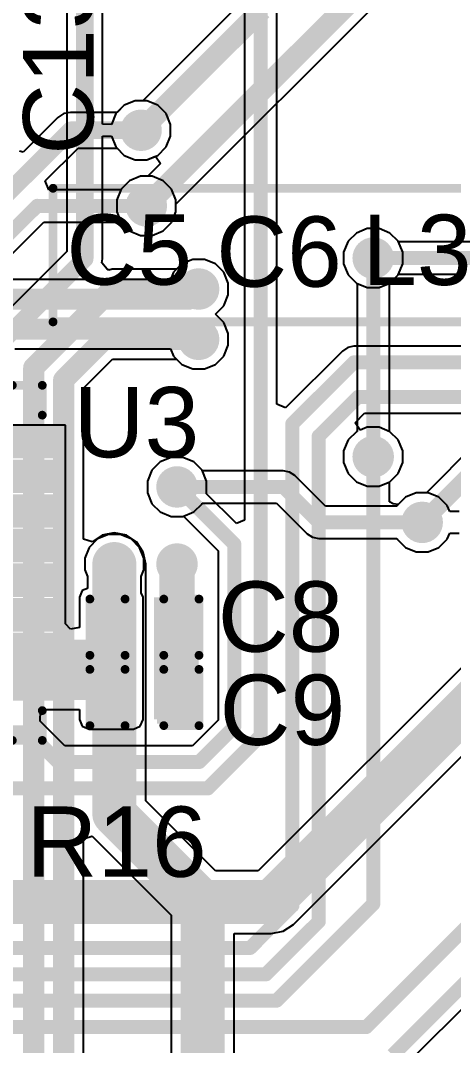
# Model space of a CAD drawing. Header units: millimetres. Extents: x -4.8 to 36.7, y -5.3 to 57.6.
# Drawn here: x 9.23 to 15.48, y 34.68 to 49.49 of the extents above; entities that cross this region are included whole.
import ezdxf

# ---------------------------------------------------------------- set-up
doc = ezdxf.new("R2010")
doc.units = ezdxf.units.MM
for name, color, linetype in [('BottomLayer', 5, 'Continuous'), ('TopLayer', 1, 'Continuous'), ('TopOverlay', 2, 'Continuous'), ('TopPaste', 8, 'Continuous'), ('TopSolder', 216, 'Continuous'), ('ViaHoleLayer', 16, 'Continuous')]:
    doc.layers.add(name, color=color, linetype=linetype)
doc.styles.add('Arial', font='', dxfattribs={"height": 0.2})
doc.styles.get('Arial').set_extended_font_data('Arial')

# ---------------------------------------------------------------- blocks, each defined once
blk = doc.blocks.new('32_QFN__5_5__5')
at = {"layer": 'TopLayer'}
for points in [[(-1.61, 2.1), (-1.89, 2.1), (-1.89, 2.8), (-1.61, 2.8)], [(-1.11, 2.1), (-1.39, 2.1), (-1.39, 2.8), (-1.11, 2.8)], [(-0.61, 2.1), (-0.89, 2.1), (-0.89, 2.8), (-0.61, 2.8)], [(-0.11, 2.1), (-0.39, 2.1), (-0.39, 2.8), (-0.11, 2.8)], [(0.39, 2.1), (0.11, 2.1), (0.11, 2.8), (0.39, 2.8)], [(0.89, 2.1), (0.61, 2.1), (0.61, 2.8), (0.89, 2.8)], [(1.39, 2.1), (1.11, 2.1), (1.11, 2.8), (1.39, 2.8)], [(1.89, 2.1), (1.61, 2.1), (1.61, 2.8), (1.89, 2.8)], [(-2.8, 1.61), (-2.8, 1.89), (-2.1, 1.89), (-2.1, 1.61)], [(2.1, 1.61), (2.1, 1.89), (2.8, 1.89), (2.8, 1.61)], [(1.627, -1.627), (-1.627, -1.627), (-1.627, 1.627), (1.627, 1.627)], [(-2.8, 1.11), (-2.8, 1.39), (-2.1, 1.39), (-2.1, 1.11)], [(2.1, 1.11), (2.1, 1.39), (2.8, 1.39), (2.8, 1.11)], [(-2.8, 0.61), (-2.8, 0.89), (-2.1, 0.89), (-2.1, 0.61)], [(2.1, 0.61), (2.1, 0.89), (2.8, 0.89), (2.8, 0.61)], [(-2.8, 0.11), (-2.8, 0.39), (-2.1, 0.39), (-2.1, 0.11)], [(2.1, 0.11), (2.1, 0.39), (2.8, 0.39), (2.8, 0.11)], [(-2.8, -0.39), (-2.8, -0.11), (-2.1, -0.11), (-2.1, -0.39)], [(2.1, -0.39), (2.1, -0.11), (2.8, -0.11), (2.8, -0.39)], [(-2.8, -0.89), (-2.8, -0.61), (-2.1, -0.61), (-2.1, -0.89)], [(2.1, -0.89), (2.1, -0.61), (2.8, -0.61), (2.8, -0.89)], [(-2.8, -1.39), (-2.8, -1.11), (-2.1, -1.11), (-2.1, -1.39)], [(2.1, -1.39), (2.1, -1.11), (2.8, -1.11), (2.8, -1.39)], [(-2.8, -1.89), (-2.8, -1.61), (-2.1, -1.61), (-2.1, -1.89)], [(2.1, -1.89), (2.1, -1.61), (2.8, -1.61), (2.8, -1.89)], [(-1.61, -2.8), (-1.89, -2.8), (-1.89, -2.1), (-1.61, -2.1)], [(-1.11, -2.8), (-1.39, -2.8), (-1.39, -2.1), (-1.11, -2.1)], [(-0.61, -2.8), (-0.89, -2.8), (-0.89, -2.1), (-0.61, -2.1)], [(-0.11, -2.8), (-0.39, -2.8), (-0.39, -2.1), (-0.11, -2.1)], [(0.39, -2.8), (0.11, -2.8), (0.11, -2.1), (0.39, -2.1)], [(0.89, -2.8), (0.61, -2.8), (0.61, -2.1), (0.89, -2.1)], [(1.39, -2.8), (1.11, -2.8), (1.11, -2.1), (1.39, -2.1)], [(1.89, -2.8), (1.61, -2.8), (1.61, -2.1), (1.89, -2.1)]]:
    blk.add_hatch(color=1, dxfattribs=at).paths.add_polyline_path(points)
at = {"layer": 'TopPaste'}
for points in [[(-1.61, 2.1), (-1.89, 2.1), (-1.89, 2.8), (-1.61, 2.8)], [(-1.11, 2.1), (-1.39, 2.1), (-1.39, 2.8), (-1.11, 2.8)], [(-0.61, 2.1), (-0.89, 2.1), (-0.89, 2.8), (-0.61, 2.8)], [(-0.11, 2.1), (-0.39, 2.1), (-0.39, 2.8), (-0.11, 2.8)], [(0.39, 2.1), (0.11, 2.1), (0.11, 2.8), (0.39, 2.8)], [(0.89, 2.1), (0.61, 2.1), (0.61, 2.8), (0.89, 2.8)], [(1.39, 2.1), (1.11, 2.1), (1.11, 2.8), (1.39, 2.8)], [(1.89, 2.1), (1.61, 2.1), (1.61, 2.8), (1.89, 2.8)], [(-2.8, 1.61), (-2.8, 1.89), (-2.1, 1.89), (-2.1, 1.61)], [(2.1, 1.61), (2.1, 1.89), (2.8, 1.89), (2.8, 1.61)], [(1.627, -1.627), (-1.627, -1.627), (-1.627, 1.627), (1.627, 1.627)], [(-2.8, 1.11), (-2.8, 1.39), (-2.1, 1.39), (-2.1, 1.11)], [(2.1, 1.11), (2.1, 1.39), (2.8, 1.39), (2.8, 1.11)], [(-2.8, 0.61), (-2.8, 0.89), (-2.1, 0.89), (-2.1, 0.61)], [(2.1, 0.61), (2.1, 0.89), (2.8, 0.89), (2.8, 0.61)], [(-2.8, 0.11), (-2.8, 0.39), (-2.1, 0.39), (-2.1, 0.11)], [(2.1, 0.11), (2.1, 0.39), (2.8, 0.39), (2.8, 0.11)], [(-2.8, -0.39), (-2.8, -0.11), (-2.1, -0.11), (-2.1, -0.39)], [(2.1, -0.39), (2.1, -0.11), (2.8, -0.11), (2.8, -0.39)], [(-2.8, -0.89), (-2.8, -0.61), (-2.1, -0.61), (-2.1, -0.89)], [(2.1, -0.89), (2.1, -0.61), (2.8, -0.61), (2.8, -0.89)], [(-2.8, -1.39), (-2.8, -1.11), (-2.1, -1.11), (-2.1, -1.39)], [(2.1, -1.39), (2.1, -1.11), (2.8, -1.11), (2.8, -1.39)], [(-2.8, -1.89), (-2.8, -1.61), (-2.1, -1.61), (-2.1, -1.89)], [(2.1, -1.89), (2.1, -1.61), (2.8, -1.61), (2.8, -1.89)], [(-1.61, -2.8), (-1.89, -2.8), (-1.89, -2.1), (-1.61, -2.1)], [(-1.11, -2.8), (-1.39, -2.8), (-1.39, -2.1), (-1.11, -2.1)], [(-0.61, -2.8), (-0.89, -2.8), (-0.89, -2.1), (-0.61, -2.1)], [(-0.11, -2.8), (-0.39, -2.8), (-0.39, -2.1), (-0.11, -2.1)], [(0.39, -2.8), (0.11, -2.8), (0.11, -2.1), (0.39, -2.1)], [(0.89, -2.8), (0.61, -2.8), (0.61, -2.1), (0.89, -2.1)], [(1.39, -2.8), (1.11, -2.8), (1.11, -2.1), (1.39, -2.1)], [(1.89, -2.8), (1.61, -2.8), (1.61, -2.1), (1.89, -2.1)]]:
    blk.add_hatch(color=8, dxfattribs=at).paths.add_polyline_path(points)
at = {"layer": 'TopSolder'}
for points in [[(-1.508, 1.998), (-1.992, 1.998), (-1.992, 2.902), (-1.508, 2.902)], [(-1.008, 1.998), (-1.492, 1.998), (-1.492, 2.902), (-1.008, 2.902)], [(-0.508, 1.998), (-0.992, 1.998), (-0.992, 2.902), (-0.508, 2.902)], [(-0.008, 1.998), (-0.492, 1.998), (-0.492, 2.902), (-0.008, 2.902)], [(0.492, 1.998), (0.008, 1.998), (0.008, 2.902), (0.492, 2.902)], [(0.992, 1.998), (0.508, 1.998), (0.508, 2.902), (0.992, 2.902)], [(1.492, 1.998), (1.008, 1.998), (1.008, 2.902), (1.492, 2.902)], [(1.992, 1.998), (1.508, 1.998), (1.508, 2.902), (1.992, 2.902)], [(-2.902, 1.508), (-2.902, 1.992), (-1.998, 1.992), (-1.998, 1.508)], [(1.998, 1.508), (1.998, 1.992), (2.902, 1.992), (2.902, 1.508)], [(1.729, -1.729), (-1.729, -1.729), (-1.729, 1.729), (1.729, 1.729)], [(-2.902, 1.008), (-2.902, 1.492), (-1.998, 1.492), (-1.998, 1.008)], [(1.998, 1.008), (1.998, 1.492), (2.902, 1.492), (2.902, 1.008)], [(-2.902, 0.508), (-2.902, 0.992), (-1.998, 0.992), (-1.998, 0.508)], [(1.998, 0.508), (1.998, 0.992), (2.902, 0.992), (2.902, 0.508)], [(-2.902, 0.008), (-2.902, 0.492), (-1.998, 0.492), (-1.998, 0.008)], [(1.998, 0.008), (1.998, 0.492), (2.902, 0.492), (2.902, 0.008)], [(-2.902, -0.492), (-2.902, -0.008), (-1.998, -0.008), (-1.998, -0.492)], [(1.998, -0.492), (1.998, -0.008), (2.902, -0.008), (2.902, -0.492)], [(-2.902, -0.992), (-2.902, -0.508), (-1.998, -0.508), (-1.998, -0.992)], [(1.998, -0.992), (1.998, -0.508), (2.902, -0.508), (2.902, -0.992)], [(-2.902, -1.492), (-2.902, -1.008), (-1.998, -1.008), (-1.998, -1.492)], [(1.998, -1.492), (1.998, -1.008), (2.902, -1.008), (2.902, -1.492)], [(-2.902, -1.992), (-2.902, -1.508), (-1.998, -1.508), (-1.998, -1.992)], [(1.998, -1.992), (1.998, -1.508), (2.902, -1.508), (2.902, -1.992)], [(-1.508, -2.902), (-1.992, -2.902), (-1.992, -1.998), (-1.508, -1.998)], [(-1.008, -2.902), (-1.492, -2.902), (-1.492, -1.998), (-1.008, -1.998)], [(-0.508, -2.902), (-0.992, -2.902), (-0.992, -1.998), (-0.508, -1.998)], [(-0.008, -2.902), (-0.492, -2.902), (-0.492, -1.998), (-0.008, -1.998)], [(0.492, -2.902), (0.008, -2.902), (0.008, -1.998), (0.492, -1.998)], [(0.992, -2.902), (0.508, -2.902), (0.508, -1.998), (0.992, -1.998)], [(1.492, -2.902), (1.008, -2.902), (1.008, -1.998), (1.492, -1.998)], [(1.992, -2.902), (1.508, -2.902), (1.508, -1.998), (1.992, -1.998)]]:
    blk.add_hatch(color=216, dxfattribs=at).paths.add_polyline_path(points)
at = {"layer": 'TopOverlay', "const_width": 0.127}
for points in [[(-2.565, 2.134), (-2.565, 2.565)], [(-2.565, 2.565), (-2.134, 2.565)], [(2.134, 2.565), (2.565, 2.565)], [(2.565, 2.134), (2.565, 2.565)], [(-3.073, 1.88), (-2.946, 1.753)], [(-3.073, 1.626), (-3.073, 1.88)], [(-3.073, 1.626), (-2.946, 1.753)], [(-2.565, -2.565), (-2.565, -2.134)], [(2.565, -2.565), (2.565, -2.134)], [(-2.565, -2.565), (-2.134, -2.565)], [(2.134, -2.565), (2.565, -2.565)]]:
    blk.add_lwpolyline(points, dxfattribs=at)
at = {"layer": 'TopOverlay', "const_width": 0.0635}
for points in [[(-2.597, 2.565, 1), (-2.534, 2.565, 1)], [(-2.597, 2.565, 1), (-2.534, 2.565, 1)], [(-2.165, 2.565, 1), (-2.102, 2.565, 1)], [(2.102, 2.565, 1), (2.165, 2.565, 1)], [(2.534, 2.565, 1), (2.597, 2.565, 1)], [(2.534, 2.565, 1), (2.597, 2.565, 1)], [(-2.597, 2.134, 1), (-2.534, 2.134, 1)], [(2.534, 2.134, 1), (2.597, 2.134, 1)], [(-3.105, 1.88, 1), (-3.042, 1.88, 1)], [(-3.105, 1.88, 1), (-3.042, 1.88, 1)], [(-2.978, 1.753, 1), (-2.915, 1.753, 1)], [(-2.978, 1.753, 1), (-2.915, 1.753, 1)], [(-3.105, 1.626, 1), (-3.042, 1.626, 1)], [(-3.105, 1.626, 1), (-3.042, 1.626, 1)], [(-2.597, -2.134, 1), (-2.534, -2.134, 1)], [(2.534, -2.134, 1), (2.597, -2.134, 1)], [(-2.597, -2.565, 1), (-2.534, -2.565, 1)], [(-2.597, -2.565, 1), (-2.534, -2.565, 1)], [(-2.165, -2.565, 1), (-2.102, -2.565, 1)], [(2.102, -2.565, 1), (2.165, -2.565, 1)], [(2.534, -2.565, 1), (2.597, -2.565, 1)], [(2.534, -2.565, 1), (2.597, -2.565, 1)]]:
    blk.add_lwpolyline(points, format="xyb", close=True, dxfattribs=at)
blk = doc.blocks.new('C___0402_40')
at = {"layer": 'TopLayer'}
for points in [[(-0.699, -0.318), (-0.699, 0.318), (-0.241, 0.318), (-0.241, -0.318)], [(0.241, -0.318), (0.241, 0.318), (0.699, 0.318), (0.699, -0.318)]]:
    blk.add_hatch(color=1, dxfattribs=at).paths.add_polyline_path(points)
at = {"layer": 'TopPaste'}
for points in [[(-0.699, -0.318), (-0.699, 0.318), (-0.241, 0.318), (-0.241, -0.318)], [(0.241, -0.318), (0.241, 0.318), (0.699, 0.318), (0.699, -0.318)]]:
    blk.add_hatch(color=8, dxfattribs=at).paths.add_polyline_path(points)
at = {"layer": 'TopSolder'}
for points in [[(-0.758, -0.377), (-0.758, 0.377), (-0.181, 0.377), (-0.181, -0.377)], [(0.181, -0.377), (0.181, 0.377), (0.758, 0.377), (0.758, -0.377)]]:
    blk.add_hatch(color=216, dxfattribs=at).paths.add_polyline_path(points)
at = {"layer": 'TopOverlay', "const_width": 0.127}
for points in [[(-0.279, 0.406), (-0.787, 0.406)], [(-0.787, 0.406), (-0.787, -0.406)], [(0.787, 0.406), (0.279, 0.406)], [(0.787, 0.406), (0.787, -0.406)], [(-0.279, -0.406), (-0.787, -0.406)], [(0.787, -0.406), (0.279, -0.406)]]:
    blk.add_lwpolyline(points, dxfattribs=at)
at = {"layer": 'TopOverlay', "const_width": 0.0635}
for points in [[(-0.819, 0.406, 1), (-0.756, 0.406, 1)], [(-0.819, 0.406, 1), (-0.756, 0.406, 1)], [(-0.311, 0.406, 1), (-0.248, 0.406, 1)], [(0.248, 0.406, 1), (0.311, 0.406, 1)], [(0.756, 0.406, 1), (0.819, 0.406, 1)], [(0.756, 0.406, 1), (0.819, 0.406, 1)], [(-0.819, -0.406, 1), (-0.756, -0.406, 1)], [(-0.819, -0.406, 1), (-0.756, -0.406, 1)], [(-0.311, -0.406, 1), (-0.248, -0.406, 1)], [(0.248, -0.406, 1), (0.311, -0.406, 1)], [(0.756, -0.406, 1), (0.819, -0.406, 1)], [(0.756, -0.406, 1), (0.819, -0.406, 1)]]:
    blk.add_lwpolyline(points, format="xyb", close=True, dxfattribs=at)
blk = doc.blocks.new('C___0402_41')
at = {"layer": 'TopLayer'}
for points in [[(-0.699, -0.318), (-0.699, 0.318), (-0.241, 0.318), (-0.241, -0.318)], [(0.241, -0.318), (0.241, 0.318), (0.699, 0.318), (0.699, -0.318)]]:
    blk.add_hatch(color=1, dxfattribs=at).paths.add_polyline_path(points)
at = {"layer": 'TopPaste'}
for points in [[(-0.699, -0.318), (-0.699, 0.318), (-0.241, 0.318), (-0.241, -0.318)], [(0.241, -0.318), (0.241, 0.318), (0.699, 0.318), (0.699, -0.318)]]:
    blk.add_hatch(color=8, dxfattribs=at).paths.add_polyline_path(points)
at = {"layer": 'TopSolder'}
for points in [[(-0.758, -0.377), (-0.758, 0.377), (-0.181, 0.377), (-0.181, -0.377)], [(0.181, -0.377), (0.181, 0.377), (0.758, 0.377), (0.758, -0.377)]]:
    blk.add_hatch(color=216, dxfattribs=at).paths.add_polyline_path(points)
at = {"layer": 'TopOverlay', "const_width": 0.127}
for points in [[(-0.279, 0.406), (-0.787, 0.406)], [(-0.787, 0.406), (-0.787, -0.406)], [(0.787, 0.406), (0.279, 0.406)], [(0.787, 0.406), (0.787, -0.406)], [(-0.279, -0.406), (-0.787, -0.406)], [(0.787, -0.406), (0.279, -0.406)]]:
    blk.add_lwpolyline(points, dxfattribs=at)
at = {"layer": 'TopOverlay', "const_width": 0.0635}
for points in [[(-0.819, 0.406, 1), (-0.756, 0.406, 1)], [(-0.819, 0.406, 1), (-0.756, 0.406, 1)], [(-0.311, 0.406, 1), (-0.248, 0.406, 1)], [(0.248, 0.406, 1), (0.311, 0.406, 1)], [(0.756, 0.406, 1), (0.819, 0.406, 1)], [(0.756, 0.406, 1), (0.819, 0.406, 1)], [(-0.819, -0.406, 1), (-0.756, -0.406, 1)], [(-0.819, -0.406, 1), (-0.756, -0.406, 1)], [(-0.311, -0.406, 1), (-0.248, -0.406, 1)], [(0.248, -0.406, 1), (0.311, -0.406, 1)], [(0.756, -0.406, 1), (0.819, -0.406, 1)], [(0.756, -0.406, 1), (0.819, -0.406, 1)]]:
    blk.add_lwpolyline(points, format="xyb", close=True, dxfattribs=at)

msp = doc.modelspace()

# ---------------------------------------------------------------- hatches: boundary and pattern name
at = {"layer": 'BottomLayer'}
h = msp.add_hatch(color=5, dxfattribs=at)
edge = h.paths.add_edge_path()
edge.add_arc((10.973, 47.904), 0.3, 0, 360)
h = msp.add_hatch(color=5, dxfattribs=at)
edge = h.paths.add_edge_path()
edge.add_arc((11.049, 46.812), 0.3, 0, 360)
h = msp.add_hatch(color=5, dxfattribs=at)
edge = h.paths.add_edge_path()
edge.add_arc((14.324, 46.058), 0.3, 0, 360)
h = msp.add_hatch(color=5, dxfattribs=at)
edge = h.paths.add_edge_path()
edge.add_arc((11.804, 45.611), 0.3, 0, 360)
h = msp.add_hatch(color=5, dxfattribs=at)
edge = h.paths.add_edge_path()
edge.add_arc((11.804, 44.884), 0.3, 0, 360)
h = msp.add_hatch(color=5, dxfattribs=at)
edge = h.paths.add_edge_path()
edge.add_arc((14.324, 43.188), 0.3, 0, 360)
h = msp.add_hatch(color=5, dxfattribs=at)
edge = h.paths.add_edge_path()
edge.add_arc((11.492, 42.752), 0.3, 0, 360)
h = msp.add_hatch(color=5, dxfattribs=at)
edge = h.paths.add_edge_path()
edge.add_arc((15.031, 42.24), 0.3, 0, 360)
h = msp.add_hatch(color=5, dxfattribs=at)
edge = h.paths.add_edge_path()
edge.add_arc((10.587, 41.638), 0.3, 0, 360)
h = msp.add_hatch(color=5, dxfattribs=at)
edge = h.paths.add_edge_path()
edge.add_arc((11.492, 41.638), 0.3, 0, 360)
h = msp.add_hatch(color=5, dxfattribs=at)
edge = h.paths.add_edge_path()
edge.add_arc((11.862, 36.754), 0.3, 0, 360)
at = {"layer": 'TopLayer'}
h = msp.add_hatch(color=1, dxfattribs=at)
edge = h.paths.add_edge_path()
edge.add_arc((10.973, 47.904), 0.3, 0, 360)
h = msp.add_hatch(color=1, dxfattribs=at)
edge = h.paths.add_edge_path()
edge.add_arc((11.049, 46.812), 0.3, 0, 360)
h = msp.add_hatch(color=1, dxfattribs=at)
edge = h.paths.add_edge_path()
edge.add_arc((14.324, 46.058), 0.3, 0, 360)
h = msp.add_hatch(color=1, dxfattribs=at)
edge = h.paths.add_edge_path()
edge.add_arc((11.804, 45.611), 0.3, 0, 360)
h = msp.add_hatch(color=1, dxfattribs=at)
edge = h.paths.add_edge_path()
edge.add_arc((11.804, 44.884), 0.3, 0, 360)
h = msp.add_hatch(color=1, dxfattribs=at)
edge = h.paths.add_edge_path()
edge.add_arc((14.324, 43.188), 0.3, 0, 360)
h = msp.add_hatch(color=1, dxfattribs=at)
edge = h.paths.add_edge_path()
edge.add_arc((11.492, 42.752), 0.3, 0, 360)
h = msp.add_hatch(color=1, dxfattribs=at)
edge = h.paths.add_edge_path()
edge.add_arc((15.031, 42.24), 0.3, 0, 360)
h = msp.add_hatch(color=1, dxfattribs=at)
edge = h.paths.add_edge_path()
edge.add_arc((10.587, 41.638), 0.3, 0, 360)
h = msp.add_hatch(color=1, dxfattribs=at)
edge = h.paths.add_edge_path()
edge.add_arc((11.492, 41.638), 0.3, 0, 360)
for points in [[(10.864, 39.393), (10.864, 41.158), (10.222, 41.158), (10.222, 39.393)], [(11.804, 39.393), (11.804, 41.158), (11.162, 41.158), (11.162, 39.393)], [(9.038, 39.676), (10.587, 39.676), (10.587, 40.545), (9.038, 40.545)]]:
    msp.add_hatch(color=1, dxfattribs=at).paths.add_polyline_path(points)
h = msp.add_hatch(color=1, dxfattribs=at)
edge = h.paths.add_edge_path()
edge.add_arc((11.862, 36.754), 0.3, 0, 360)
at = {"layer": 'ViaHoleLayer'}
h = msp.add_hatch(color=16, dxfattribs=at)
edge = h.paths.add_edge_path()
edge.add_arc((10.973, 47.904), 0.15, 0, 360)
h = msp.add_hatch(color=16, dxfattribs=at)
edge = h.paths.add_edge_path()
edge.add_arc((11.049, 46.812), 0.15, 0, 360)
h = msp.add_hatch(color=16, dxfattribs=at)
edge = h.paths.add_edge_path()
edge.add_arc((14.324, 46.058), 0.15, 0, 360)
h = msp.add_hatch(color=16, dxfattribs=at)
edge = h.paths.add_edge_path()
edge.add_arc((11.804, 45.611), 0.15, 0, 360)
h = msp.add_hatch(color=16, dxfattribs=at)
edge = h.paths.add_edge_path()
edge.add_arc((11.804, 44.884), 0.15, 0, 360)
h = msp.add_hatch(color=16, dxfattribs=at)
edge = h.paths.add_edge_path()
edge.add_arc((14.324, 43.188), 0.15, 0, 360)
h = msp.add_hatch(color=16, dxfattribs=at)
edge = h.paths.add_edge_path()
edge.add_arc((11.492, 42.752), 0.15, 0, 360)
h = msp.add_hatch(color=16, dxfattribs=at)
edge = h.paths.add_edge_path()
edge.add_arc((15.031, 42.24), 0.15, 0, 360)
h = msp.add_hatch(color=16, dxfattribs=at)
edge = h.paths.add_edge_path()
edge.add_arc((10.587, 41.638), 0.15, 0, 360)
h = msp.add_hatch(color=16, dxfattribs=at)
edge = h.paths.add_edge_path()
edge.add_arc((11.492, 41.638), 0.15, 0, 360)
h = msp.add_hatch(color=16, dxfattribs=at)
edge = h.paths.add_edge_path()
edge.add_arc((11.862, 36.754), 0.15, 0, 360)

# ---------------------------------------------------------------- linework, layer by layer
at = {"layer": 'BottomLayer'}
for p, q in [((9.901, 52.629), (9.901, 46.154)), ((10.419, 47.99), (10.419, 52.522)), ((11.476, 46.836), (15.002, 50.363)), ((12.514, 49.849), (10.997, 48.331)), ((10.888, 48.331), (10.731, 48.266)), ((10.997, 48.331), (10.888, 48.331)), ((10.611, 48.146), (10.546, 47.989)), ((10.731, 48.266), (10.611, 48.146)), ((10.546, 47.989), (10.419, 47.99)), ((10.419, 46.047), (10.419, 47.819)), ((10.419, 47.819), (10.546, 47.819)), ((10.546, 47.819), (10.611, 47.663)), ((10.611, 47.663), (10.731, 47.542)), ((10.731, 47.542), (10.888, 47.477)), ((11.058, 47.477), (11.184, 47.53)), ((11.184, 47.53), (11.256, 47.422)), ((10.888, 47.477), (11.058, 47.477)), ((11.256, 47.422), (11.073, 47.239)), ((10.964, 47.239), (10.807, 47.174)), ((11.073, 47.239), (10.964, 47.239)), ((10.807, 47.174), (10.687, 47.054)), ((10.687, 47.054), (10.622, 46.897)), ((10.622, 46.897), (10.622, 46.727)), ((11.476, 46.727), (11.476, 46.836)), ((10.622, 46.727), (10.687, 46.57)), ((11.411, 46.57), (11.476, 46.727)), ((10.687, 46.57), (10.807, 46.45)), ((11.291, 46.45), (11.411, 46.57)), ((10.807, 46.45), (10.964, 46.385)), ((10.964, 46.385), (11.134, 46.385)), ((11.134, 46.385), (11.291, 46.45)), ((14.082, 46.42), (13.962, 46.3)), ((14.239, 46.485), (14.082, 46.42)), ((14.409, 46.485), (14.239, 46.485)), ((14.566, 46.42), (14.409, 46.485)), ((14.686, 46.3), (14.566, 46.42)), ((13.962, 46.3), (13.897, 46.143)), ((14.751, 46.143), (14.686, 46.3)), ((9.901, 46.154), (8.834, 45.088)), ((13.897, 46.143), (13.897, 45.973)), ((14.751, 45.973), (14.751, 46.143)), ((10.407, 45.987), (10.419, 46.047)), ((10.485, 45.898), (10.407, 45.987)), ((11.562, 45.973), (11.485, 45.896)), ((11.719, 46.038), (11.562, 45.973)), ((11.889, 46.038), (11.719, 46.038)), ((12.046, 45.973), (11.889, 46.038)), ((12.166, 45.853), (12.046, 45.973)), ((13.897, 45.973), (13.962, 45.816)), ((14.686, 45.816), (14.751, 45.973)), ((10.506, 45.885), (10.485, 45.898)), ((10.558, 45.896), (10.506, 45.885)), ((11.485, 45.896), (10.558, 45.896)), ((10.558, 45.896), (10.558, 45.896)), ((12.231, 45.696), (12.166, 45.853)), ((13.962, 45.816), (14.082, 45.696)), ((14.566, 45.696), (14.686, 45.816)), ((12.231, 45.526), (12.231, 45.696)), ((14.082, 45.696), (14.091, 45.693)), ((14.091, 45.693), (14.091, 43.554)), ((14.557, 45.693), (14.566, 45.696)), ((14.557, 43.554), (14.557, 45.693)), ((12.166, 45.369), (12.231, 45.526)), ((12.048, 45.247), (12.128, 45.33)), ((12.128, 45.33), (12.166, 45.369)), ((12.128, 45.164), (12.048, 45.247)), ((12.166, 45.126), (12.128, 45.164)), ((12.231, 44.969), (12.166, 45.126)), ((12.231, 44.799), (12.231, 44.969)), ((12.166, 44.642), (12.231, 44.799)), ((10.141, 44.18), (10.56, 44.599)), ((10.56, 44.599), (11.485, 44.599)), ((11.485, 44.599), (11.562, 44.522)), ((12.046, 44.522), (12.166, 44.642)), ((11.562, 44.522), (11.719, 44.457)), ((11.719, 44.457), (11.889, 44.457)), ((11.889, 44.457), (12.046, 44.522)), ((10.141, 41.998), (10.141, 44.18)), ((14.082, 43.55), (13.962, 43.43)), ((14.091, 43.554), (14.082, 43.55)), ((14.566, 43.55), (14.557, 43.554)), ((14.686, 43.43), (14.566, 43.55)), ((13.962, 43.43), (13.897, 43.273)), ((14.751, 43.273), (14.686, 43.43)), ((13.897, 43.273), (13.897, 43.104)), ((14.751, 43.104), (14.751, 43.273)), ((11.25, 43.114), (11.13, 42.994)), ((11.407, 43.179), (11.25, 43.114)), ((11.577, 43.179), (11.407, 43.179)), ((11.734, 43.114), (11.577, 43.179)), ((11.854, 42.994), (11.734, 43.114)), ((13.897, 43.104), (13.962, 42.947)), ((14.686, 42.947), (14.751, 43.104)), ((11.13, 42.994), (11.065, 42.837)), ((11.857, 42.985), (11.854, 42.994)), ((13.026, 42.985), (11.857, 42.985)), ((13.115, 42.967), (13.026, 42.985)), ((13.191, 42.917), (13.115, 42.967)), ((13.962, 42.947), (14.082, 42.826)), ((14.566, 42.826), (14.686, 42.947)), ((11.065, 42.837), (11.065, 42.667)), ((13.635, 42.473), (13.191, 42.917)), ((14.082, 42.826), (14.239, 42.761)), ((14.409, 42.761), (14.566, 42.826)), ((11.065, 42.667), (11.13, 42.51)), ((18.229, 42.772), (12.665, 37.207)), ((14.239, 42.761), (14.409, 42.761)), ((14.946, 42.667), (14.789, 42.602)), ((15.116, 42.667), (14.946, 42.667)), ((15.273, 42.602), (15.116, 42.667)), ((11.13, 42.51), (11.25, 42.39)), ((11.734, 42.39), (11.854, 42.51)), ((11.854, 42.51), (11.857, 42.519)), ((11.857, 42.519), (12.93, 42.519)), ((12.93, 42.519), (13.373, 42.075)), ((14.789, 42.602), (14.669, 42.482)), ((15.393, 42.482), (15.273, 42.602)), ((11.25, 42.39), (11.407, 42.325)), ((11.577, 42.325), (11.734, 42.39)), ((14.665, 42.473), (13.635, 42.473)), ((14.669, 42.482), (14.665, 42.473)), ((15.429, 42.396), (15.393, 42.482)), ((15.566, 42.396), (15.429, 42.396)), ((11.407, 42.325), (11.577, 42.325)), ((10.414, 42.056), (10.267, 41.958)), ((10.587, 42.091), (10.414, 42.056)), ((10.761, 42.056), (10.587, 42.091)), ((10.908, 41.958), (10.761, 42.056)), ((13.373, 42.075), (13.449, 42.025)), ((15.393, 41.998), (15.429, 42.084)), ((15.429, 42.084), (15.566, 42.084)), ((10.267, 41.958), (10.141, 41.998)), ((11.006, 41.811), (10.908, 41.958)), ((13.449, 42.025), (13.538, 42.007)), ((13.538, 42.007), (14.665, 42.007)), ((14.665, 42.007), (14.669, 41.998)), ((14.669, 41.998), (14.789, 41.878)), ((15.273, 41.878), (15.393, 41.998)), ((11.041, 41.638), (11.006, 41.811)), ((14.789, 41.878), (14.946, 41.813)), ((14.946, 41.813), (15.116, 41.813)), ((15.116, 41.813), (15.273, 41.878)), ((11.041, 38.216), (11.041, 41.638)), ((13.173, 36.433), (17.191, 40.451)), ((12.05, 37.207), (11.041, 38.216)), ((10.141, 37.668), (10.265, 37.707)), ((10.141, 34.341), (10.141, 37.668)), ((10.265, 37.707), (10.268, 37.707)), ((10.268, 37.707), (11.409, 36.566)), ((12.665, 37.207), (12.05, 37.207)), ((11.409, 36.566), (11.409, 8.202)), ((13.026, 36.335), (13.173, 36.433)), ((12.315, 8.202), (12.315, 36.301)), ((12.315, 36.301), (12.852, 36.301)), ((12.852, 36.301), (13.026, 36.335))]:
    msp.add_line(p, q, dxfattribs=at)
for points, const_width in [([(10.16, 46.047), (10.16, 52.629)], 0.254), ([(11.049, 46.812), (14.884, 50.648)], 0.305), ([(10.973, 47.904), (12.716, 49.647)], 0.305), ([(9.018, 44.905), (10.16, 46.047)], 0.254), ([(14.324, 43.188), (14.324, 46.058)], 0.203), ([(9.424, 44.476), (10.558, 45.611)], 0.305), ([(10.558, 45.611), (11.804, 45.611)], 0.305), ([(9.856, 44.298), (10.442, 44.884)], 0.305), ([(10.442, 44.884), (11.804, 44.884)], 0.305), ([(9.424, 34.52), (9.424, 44.476)], 0.305), ([(9.856, 34.341), (9.856, 44.298)], 0.305), ([(11.492, 42.752), (13.026, 42.752)], 0.203), ([(13.026, 42.752), (13.538, 42.24)], 0.203), ([(12.852, 36.754), (18.55, 42.451)], 0.635), ([(13.538, 42.24), (15.031, 42.24)], 0.203), ([(10.587, 38.028), (10.587, 41.638)], 0.635), ([(10.587, 38.028), (11.862, 36.754)], 0.635), ([(11.862, 36.754), (12.852, 36.754)], 0.635), ([(11.862, 7.747), (11.862, 36.754)], 0.635)]:
    msp.add_lwpolyline(points, dxfattribs=dict(at, const_width=const_width))
for points, const_width in [([(10.897, 47.904, 1), (11.049, 47.904, 1)], 0.152), ([(10.973, 46.812, 1), (11.125, 46.812, 1)], 0.152), ([(10.097, 46.047, 1), (10.223, 46.047, 1)], 0.127), ([(10.097, 46.047, 1), (10.223, 46.047, 1)], 0.127), ([(14.273, 46.058, 1), (14.375, 46.058, 1)], 0.102), ([(10.482, 45.611, 1), (10.635, 45.611, 1)], 0.152), ([(10.482, 45.611, 1), (10.635, 45.611, 1)], 0.152), ([(11.728, 45.611, 1), (11.88, 45.611, 1)], 0.152), ([(10.366, 44.884, 1), (10.518, 44.884, 1)], 0.152), ([(10.366, 44.884, 1), (10.518, 44.884, 1)], 0.152), ([(11.728, 44.884, 1), (11.88, 44.884, 1)], 0.152), ([(9.348, 44.476, 1), (9.5, 44.476, 1)], 0.152), ([(9.348, 44.476, 1), (9.5, 44.476, 1)], 0.152), ([(9.78, 44.298, 1), (9.932, 44.298, 1)], 0.152), ([(9.78, 44.298, 1), (9.932, 44.298, 1)], 0.152), ([(14.273, 43.188, 1), (14.375, 43.188, 1)], 0.102), ([(11.441, 42.752, 1), (11.543, 42.752, 1)], 0.102), ([(12.975, 42.752, 1), (13.077, 42.752, 1)], 0.102), ([(12.975, 42.752, 1), (13.077, 42.752, 1)], 0.102), ([(13.487, 42.24, 1), (13.589, 42.24, 1)], 0.102), ([(13.487, 42.24, 1), (13.589, 42.24, 1)], 0.102), ([(14.98, 42.24, 1), (15.082, 42.24, 1)], 0.102), ([(10.429, 41.638, 1), (10.746, 41.638, 1)], 0.318), ([(10.429, 38.028, 1), (10.746, 38.028, 1)], 0.318), ([(10.429, 38.028, 1), (10.746, 38.028, 1)], 0.318), ([(11.703, 36.754, 1), (12.021, 36.754, 1)], 0.318), ([(11.703, 36.754, 1), (12.021, 36.754, 1)], 0.318), ([(11.703, 36.754, 1), (12.021, 36.754, 1)], 0.318), ([(12.694, 36.754, 1), (13.011, 36.754, 1)], 0.318), ([(12.694, 36.754, 1), (13.011, 36.754, 1)], 0.318)]:
    msp.add_lwpolyline(points, format="xyb", close=True, dxfattribs=dict(at, const_width=const_width))
at = {"layer": 'TopLayer'}
for p, q in [((12.467, 51.567), (12.467, 42.273)), ((12.933, 43.948), (12.933, 51.664)), ((10.888, 48.331), (10.731, 48.266)), ((11.058, 48.331), (10.888, 48.331)), ((11.215, 48.266), (11.058, 48.331)), ((9.858, 48.144), (9.774, 48.088)), ((9.957, 48.163), (9.858, 48.144)), ((10.628, 48.163), (9.957, 48.163)), ((10.731, 48.266), (10.628, 48.163)), ((11.335, 48.146), (11.215, 48.266)), ((11.4, 47.989), (11.335, 48.146)), ((9.774, 48.088), (9.272, 47.586)), ((11.4, 47.819), (11.4, 47.989)), ((11.335, 47.663), (11.4, 47.819)), ((9.272, 47.586), (9.218, 47.604)), ((9.591, 47.172), (10.064, 47.645)), ((10.064, 47.645), (10.628, 47.645)), ((10.628, 47.645), (10.731, 47.542)), ((10.731, 47.542), (10.888, 47.477)), ((11.058, 47.477), (11.215, 47.542)), ((11.215, 47.542), (11.335, 47.663)), ((10.888, 47.477), (11.058, 47.477)), ((10.964, 47.239), (10.807, 47.174)), ((11.134, 47.239), (10.964, 47.239)), ((11.291, 47.174), (11.134, 47.239)), ((9.644, 47.045), (9.591, 47.172)), ((10.807, 47.174), (10.687, 47.054)), ((11.411, 47.054), (11.291, 47.174)), ((10.683, 47.045), (9.644, 47.045)), ((10.687, 47.054), (10.683, 47.045)), ((11.476, 46.897), (11.411, 47.054)), ((11.476, 46.727), (11.476, 46.897)), ((11.411, 46.57), (11.476, 46.727)), ((8.867, 45.875), (9.571, 46.579)), ((9.571, 46.579), (10.683, 46.579)), ((10.683, 46.579), (10.687, 46.57)), ((10.687, 46.57), (10.807, 46.45)), ((11.291, 46.45), (11.411, 46.57)), ((10.807, 46.45), (10.964, 46.385)), ((10.964, 46.385), (11.134, 46.385)), ((11.134, 46.385), (11.291, 46.45)), ((14.082, 46.42), (13.962, 46.3)), ((14.239, 46.485), (14.082, 46.42)), ((14.409, 46.485), (14.239, 46.485)), ((14.566, 46.42), (14.409, 46.485)), ((14.686, 46.3), (14.566, 46.42)), ((13.962, 46.3), (13.897, 46.143)), ((14.69, 46.291), (14.686, 46.3)), ((16.287, 46.291), (14.69, 46.291)), ((13.897, 46.143), (13.897, 45.973)), ((11.562, 45.973), (11.442, 45.853)), ((11.719, 46.038), (11.562, 45.973)), ((11.889, 46.038), (11.719, 46.038)), ((12.046, 45.973), (11.889, 46.038)), ((12.166, 45.853), (12.046, 45.973)), ((13.897, 45.973), (13.962, 45.816)), ((11.442, 45.853), (11.399, 45.748)), ((12.231, 45.696), (12.166, 45.853)), ((13.962, 45.816), (14.082, 45.696)), ((14.566, 45.696), (14.686, 45.816)), ((14.686, 45.816), (14.69, 45.825)), ((14.69, 45.825), (15.654, 45.825)), ((11.399, 45.748), (8.919, 45.748)), ((12.231, 45.526), (12.231, 45.696)), ((14.082, 45.696), (14.239, 45.631)), ((14.239, 45.631), (14.409, 45.631)), ((14.409, 45.631), (14.566, 45.696)), ((12.166, 45.369), (12.231, 45.526)), ((12.048, 45.247), (12.128, 45.33)), ((12.128, 45.33), (12.166, 45.369)), ((12.128, 45.164), (12.048, 45.247)), ((12.166, 45.126), (12.128, 45.164)), ((12.231, 44.969), (12.166, 45.126)), ((12.231, 44.799), (12.231, 44.969)), ((9.15, 44.747), (11.399, 44.747)), ((11.399, 44.747), (11.442, 44.642)), ((12.166, 44.642), (12.231, 44.799)), ((13.956, 44.766), (13.88, 44.715)), ((14.045, 44.783), (13.956, 44.766)), ((16.518, 44.783), (14.045, 44.783)), ((11.442, 44.642), (11.562, 44.522)), ((12.046, 44.522), (12.166, 44.642)), ((13.88, 44.715), (13.06, 43.895)), ((11.562, 44.522), (11.719, 44.457)), ((11.719, 44.457), (11.889, 44.457)), ((11.889, 44.457), (12.046, 44.522)), ((13.06, 43.895), (12.933, 43.948)), ((14.063, 43.68), (14.2, 43.817)), ((14.135, 43.572), (14.063, 43.68)), ((14.2, 43.817), (20.873, 43.817)), ((9.884, 43.646), (9.098, 43.646)), ((9.884, 43.273), (9.884, 43.646)), ((14.239, 43.615), (14.135, 43.572)), ((14.409, 43.615), (14.239, 43.615)), ((14.566, 43.55), (14.409, 43.615)), ((14.686, 43.43), (14.566, 43.55)), ((14.751, 43.273), (14.686, 43.43)), ((9.884, 43.146), (9.884, 43.273)), ((14.751, 43.104), (14.751, 43.273)), ((15.788, 43.363), (15.092, 42.667)), ((9.884, 42.773), (9.884, 43.146)), ((11.25, 43.114), (11.13, 42.994)), ((11.407, 43.179), (11.25, 43.114)), ((11.577, 43.179), (11.407, 43.179)), ((11.734, 43.114), (11.577, 43.179)), ((11.854, 42.994), (11.734, 43.114)), ((14.686, 42.947), (14.751, 43.104)), ((11.13, 42.994), (11.065, 42.837)), ((11.919, 42.837), (11.854, 42.994)), ((14.566, 42.826), (14.686, 42.947)), ((11.065, 42.837), (11.065, 42.667)), ((11.919, 42.667), (11.919, 42.837)), ((14.557, 42.823), (14.566, 42.826)), ((14.557, 42.536), (14.557, 42.823)), ((9.884, 42.646), (9.884, 42.773)), ((9.884, 42.273), (9.884, 42.646)), ((11.065, 42.667), (11.13, 42.51)), ((11.915, 42.658), (11.919, 42.667)), ((12.35, 42.224), (11.915, 42.658)), ((14.946, 42.667), (14.789, 42.602)), ((15.092, 42.667), (14.946, 42.667)), ((11.13, 42.51), (11.25, 42.39)), ((14.613, 42.509), (14.557, 42.536)), ((14.684, 42.497), (14.613, 42.509)), ((14.789, 42.602), (14.684, 42.497)), ((11.25, 42.39), (11.407, 42.325)), ((9.884, 42.146), (9.884, 42.273)), ((11.407, 42.325), (11.577, 42.325)), ((11.577, 42.325), (11.585, 42.329)), ((11.585, 42.329), (12.086, 41.828)), ((12.467, 42.273), (12.35, 42.224)), ((9.884, 41.773), (9.884, 42.146)), ((10.502, 42.065), (10.346, 42)), ((10.672, 42.065), (10.502, 42.065)), ((10.829, 42), (10.672, 42.065)), ((10.346, 42), (10.225, 41.879)), ((10.949, 41.879), (10.829, 42)), ((9.884, 41.646), (9.884, 41.773)), ((10.225, 41.879), (10.16, 41.722)), ((11.014, 41.722), (10.949, 41.879)), ((12.086, 41.828), (12.086, 39.383)), ((9.884, 41.273), (9.884, 41.646)), ((10.16, 41.722), (10.16, 41.553)), ((11.014, 41.553), (11.014, 41.722)), ((10.16, 41.553), (10.199, 41.46)), ((10.199, 41.46), (10.199, 41.286)), ((10.976, 41.46), (11.014, 41.553)), ((10.976, 41.221), (10.976, 41.46)), ((9.884, 41.146), (9.884, 41.273)), ((10.125, 41.255), (10.084, 41.158)), ((10.199, 41.286), (10.125, 41.255)), ((11.002, 41.158), (10.976, 41.221)), ((9.884, 40.772), (9.884, 41.146)), ((10.084, 41.158), (10.084, 40.721)), ((11.002, 39.393), (11.002, 41.158)), ((9.957, 40.698), (9.884, 40.772)), ((10.084, 40.721), (9.957, 40.698)), ((9.523, 39.517), (9.539, 39.538)), ((9.539, 39.538), (10.084, 39.538)), ((10.084, 39.538), (10.084, 39.393)), ((9.515, 39.369), (9.523, 39.517)), ((10.084, 39.393), (10.125, 39.296)), ((10.962, 39.296), (11.002, 39.393)), ((9.872, 39.012), (9.515, 39.369)), ((10.125, 39.296), (10.222, 39.255)), ((10.222, 39.255), (10.864, 39.255)), ((10.864, 39.255), (10.962, 39.296)), ((12.086, 39.383), (11.716, 39.012)), ((11.716, 39.012), (9.872, 39.012)), ((14.77, 34.379), (17.061, 36.67))]:
    msp.add_line(p, q, dxfattribs=at)
for points, const_width in [([(12.7, 39.16), (12.7, 51.664)], 0.203), ([(8.151, 46.098), (9.957, 47.904)], 0.254), ([(9.957, 47.904), (10.973, 47.904)], 0.254), ([(7.733, 45.071), (9.474, 46.812)], 0.203), ([(9.474, 46.812), (11.049, 46.812)], 0.203), ([(14.324, 46.058), (16.287, 46.058)], 0.203), ([(11.657, 45.463), (11.804, 45.611)], 0.305), ([(8.853, 45.463), (11.657, 45.463)], 0.305), ([(9.032, 45.032), (11.657, 45.032)], 0.305), ([(11.657, 45.032), (11.804, 44.884)], 0.305), ([(13.157, 43.663), (14.045, 44.55)], 0.203), ([(14.045, 44.55), (20.873, 44.55)], 0.203), ([(13.538, 43.485), (14.104, 44.05)], 0.203), ([(14.104, 44.05), (20.873, 44.05)], 0.203), ([(13.157, 36.703), (13.157, 43.663)], 0.203), ([(13.538, 36.474), (13.538, 43.485)], 0.203), ([(14.324, 36.727), (14.324, 43.188)], 0.203), ([(15.031, 42.24), (15.971, 43.18)], 0.254), ([(11.492, 42.752), (12.319, 41.925)], 0.203), ([(12.319, 39.286), (12.319, 41.925)], 0.203), ([(10.587, 40.762), (10.587, 41.638)], 0.508), ([(11.492, 40.726), (11.492, 41.638)], 0.508), ([(10.552, 40.726), (10.587, 40.762)], 0.508), ([(11.812, 38.779), (12.319, 39.286)], 0.203), ([(8.732, 39.205), (9.35, 39.205)], 0.203), ([(9.35, 39.205), (9.775, 38.779)], 0.203), ([(11.938, 38.398), (12.7, 39.16)], 0.203), ([(9.775, 38.779), (11.812, 38.779)], 0.203), ([(8.41, 38.398), (11.938, 38.398)], 0.203), ([(8.763, 36.754), (11.862, 36.754)], 0.635), ([(14.605, 34.544), (16.896, 36.835)], 0.203), ([(12.548, 36.093), (13.157, 36.703)], 0.203), ([(12.929, 35.331), (14.324, 36.727)], 0.203), ([(14.224, 34.95), (15.977, 36.703)], 0.203), ([(12.776, 35.712), (13.538, 36.474)], 0.203), ([(8.177, 36.093), (12.548, 36.093)], 0.203), ([(8.021, 35.712), (12.776, 35.712)], 0.203), ([(6.553, 35.331), (12.929, 35.331)], 0.203), ([(7.857, 34.95), (11.436, 34.95)], 0.203), ([(11.436, 34.95), (14.224, 34.95)], 0.203)]:
    msp.add_lwpolyline(points, dxfattribs=dict(at, const_width=const_width))
for points, const_width in [([(9.893, 47.904, 1), (10.02, 47.904, 1)], 0.127), ([(9.893, 47.904, 1), (10.02, 47.904, 1)], 0.127), ([(10.909, 47.904, 1), (11.036, 47.904, 1)], 0.127), ([(9.423, 46.812, 1), (9.525, 46.812, 1)], 0.102), ([(9.423, 46.812, 1), (9.525, 46.812, 1)], 0.102), ([(10.998, 46.812, 1), (11.1, 46.812, 1)], 0.102), ([(14.273, 46.058, 1), (14.375, 46.058, 1)], 0.102), ([(11.728, 45.611, 1), (11.88, 45.611, 1)], 0.152), ([(11.58, 45.463, 1), (11.733, 45.463, 1)], 0.152), ([(11.58, 45.463, 1), (11.733, 45.463, 1)], 0.152), ([(11.58, 45.032, 1), (11.733, 45.032, 1)], 0.152), ([(11.58, 45.032, 1), (11.733, 45.032, 1)], 0.152), ([(11.728, 44.884, 1), (11.88, 44.884, 1)], 0.152), ([(13.994, 44.55, 1), (14.096, 44.55, 1)], 0.102), ([(13.994, 44.55, 1), (14.096, 44.55, 1)], 0.102), ([(14.053, 44.05, 1), (14.154, 44.05, 1)], 0.102), ([(14.053, 44.05, 1), (14.154, 44.05, 1)], 0.102), ([(13.106, 43.663, 1), (13.208, 43.663, 1)], 0.102), ([(13.106, 43.663, 1), (13.208, 43.663, 1)], 0.102), ([(13.487, 43.485, 1), (13.589, 43.485, 1)], 0.102), ([(13.487, 43.485, 1), (13.589, 43.485, 1)], 0.102), ([(14.273, 43.188, 1), (14.375, 43.188, 1)], 0.102), ([(11.441, 42.752, 1), (11.543, 42.752, 1)], 0.102), ([(14.968, 42.24, 1), (15.095, 42.24, 1)], 0.127), ([(12.268, 41.925, 1), (12.37, 41.925, 1)], 0.102), ([(12.268, 41.925, 1), (12.37, 41.925, 1)], 0.102), ([(10.46, 41.638, 1), (10.714, 41.638, 1)], 0.254), ([(11.365, 41.638, 1), (11.619, 41.638, 1)], 0.254), ([(10.46, 40.762, 1), (10.714, 40.762, 1)], 0.254), ([(10.46, 40.762, 1), (10.714, 40.762, 1)], 0.254), ([(10.425, 40.726, 1), (10.679, 40.726, 1)], 0.254), ([(11.365, 40.726, 1), (11.619, 40.726, 1)], 0.254), ([(12.268, 39.286, 1), (12.37, 39.286, 1)], 0.102), ([(12.268, 39.286, 1), (12.37, 39.286, 1)], 0.102), ([(9.299, 39.205, 1), (9.401, 39.205, 1)], 0.102), ([(9.299, 39.205, 1), (9.401, 39.205, 1)], 0.102), ([(12.649, 39.16, 1), (12.751, 39.16, 1)], 0.102), ([(12.649, 39.16, 1), (12.751, 39.16, 1)], 0.102), ([(9.724, 38.779, 1), (9.826, 38.779, 1)], 0.102), ([(9.724, 38.779, 1), (9.826, 38.779, 1)], 0.102), ([(11.761, 38.779, 1), (11.863, 38.779, 1)], 0.102), ([(11.761, 38.779, 1), (11.863, 38.779, 1)], 0.102), ([(11.887, 38.398, 1), (11.989, 38.398, 1)], 0.102), ([(11.887, 38.398, 1), (11.989, 38.398, 1)], 0.102), ([(11.703, 36.754, 1), (12.021, 36.754, 1)], 0.318), ([(13.106, 36.703, 1), (13.208, 36.703, 1)], 0.102), ([(13.106, 36.703, 1), (13.208, 36.703, 1)], 0.102), ([(14.273, 36.727, 1), (14.375, 36.727, 1)], 0.102), ([(14.273, 36.727, 1), (14.375, 36.727, 1)], 0.102), ([(13.487, 36.474, 1), (13.589, 36.474, 1)], 0.102), ([(13.487, 36.474, 1), (13.589, 36.474, 1)], 0.102), ([(12.497, 36.093, 1), (12.598, 36.093, 1)], 0.102), ([(12.497, 36.093, 1), (12.598, 36.093, 1)], 0.102), ([(12.725, 35.712, 1), (12.827, 35.712, 1)], 0.102), ([(12.725, 35.712, 1), (12.827, 35.712, 1)], 0.102), ([(12.878, 35.331, 1), (12.979, 35.331, 1)], 0.102), ([(12.878, 35.331, 1), (12.979, 35.331, 1)], 0.102), ([(11.385, 34.95, 1), (11.486, 34.95, 1)], 0.102), ([(11.385, 34.95, 1), (11.486, 34.95, 1)], 0.102), ([(14.173, 34.95, 1), (14.275, 34.95, 1)], 0.102), ([(14.173, 34.95, 1), (14.275, 34.95, 1)], 0.102)]:
    msp.add_lwpolyline(points, format="xyb", close=True, dxfattribs=dict(at, const_width=const_width))
at = {"layer": 'TopOverlay', "const_width": 0.127}
for points in [[(9.703, 47.066), (19.025, 47.066)], [(9.703, 45.136), (9.703, 47.066)], [(9.703, 45.136), (19.025, 45.136)]]:
    msp.add_lwpolyline(points, dxfattribs=at)
at = {"layer": 'TopOverlay', "const_width": 0.0635}
for points in [[(9.671, 47.066, 1), (9.735, 47.066, 1)], [(9.671, 47.066, 1), (9.735, 47.066, 1)], [(9.671, 45.136, 1), (9.735, 45.136, 1)], [(9.671, 45.136, 1), (9.735, 45.136, 1)]]:
    msp.add_lwpolyline(points, format="xyb", close=True, dxfattribs=at)

# ---------------------------------------------------------------- block references
msp.add_blockref('32_QFN__5_5__5', (6.982, 41.655))
at = {"rotation": 180}
for name, p in [('C___0402_41', (11.022, 40.726)), ('C___0402_40', (11.022, 39.71))]:
    msp.add_blockref(name, p, dxfattribs=at)

# ---------------------------------------------------------------- texts
at = {"layer": 'TopOverlay', "style": 'Arial'}
msp.add_text('C13', height=1.016, rotation=90, dxfattribs=at).set_placement((10.287, 47.549))
for s, p in [('C5', (9.895, 45.673)), ('C6', (12.057, 45.644)), ('L3', (14.165, 45.669)), ('U3', (9.999, 43.18)), ('C8', (12.08, 40.371)), ('C9', (12.106, 39.025)), ('R16', (9.318, 37.12))]:
    msp.add_text(s, height=1.016, dxfattribs=at).set_placement(p)

doc.saveas('drawing.dxf')
